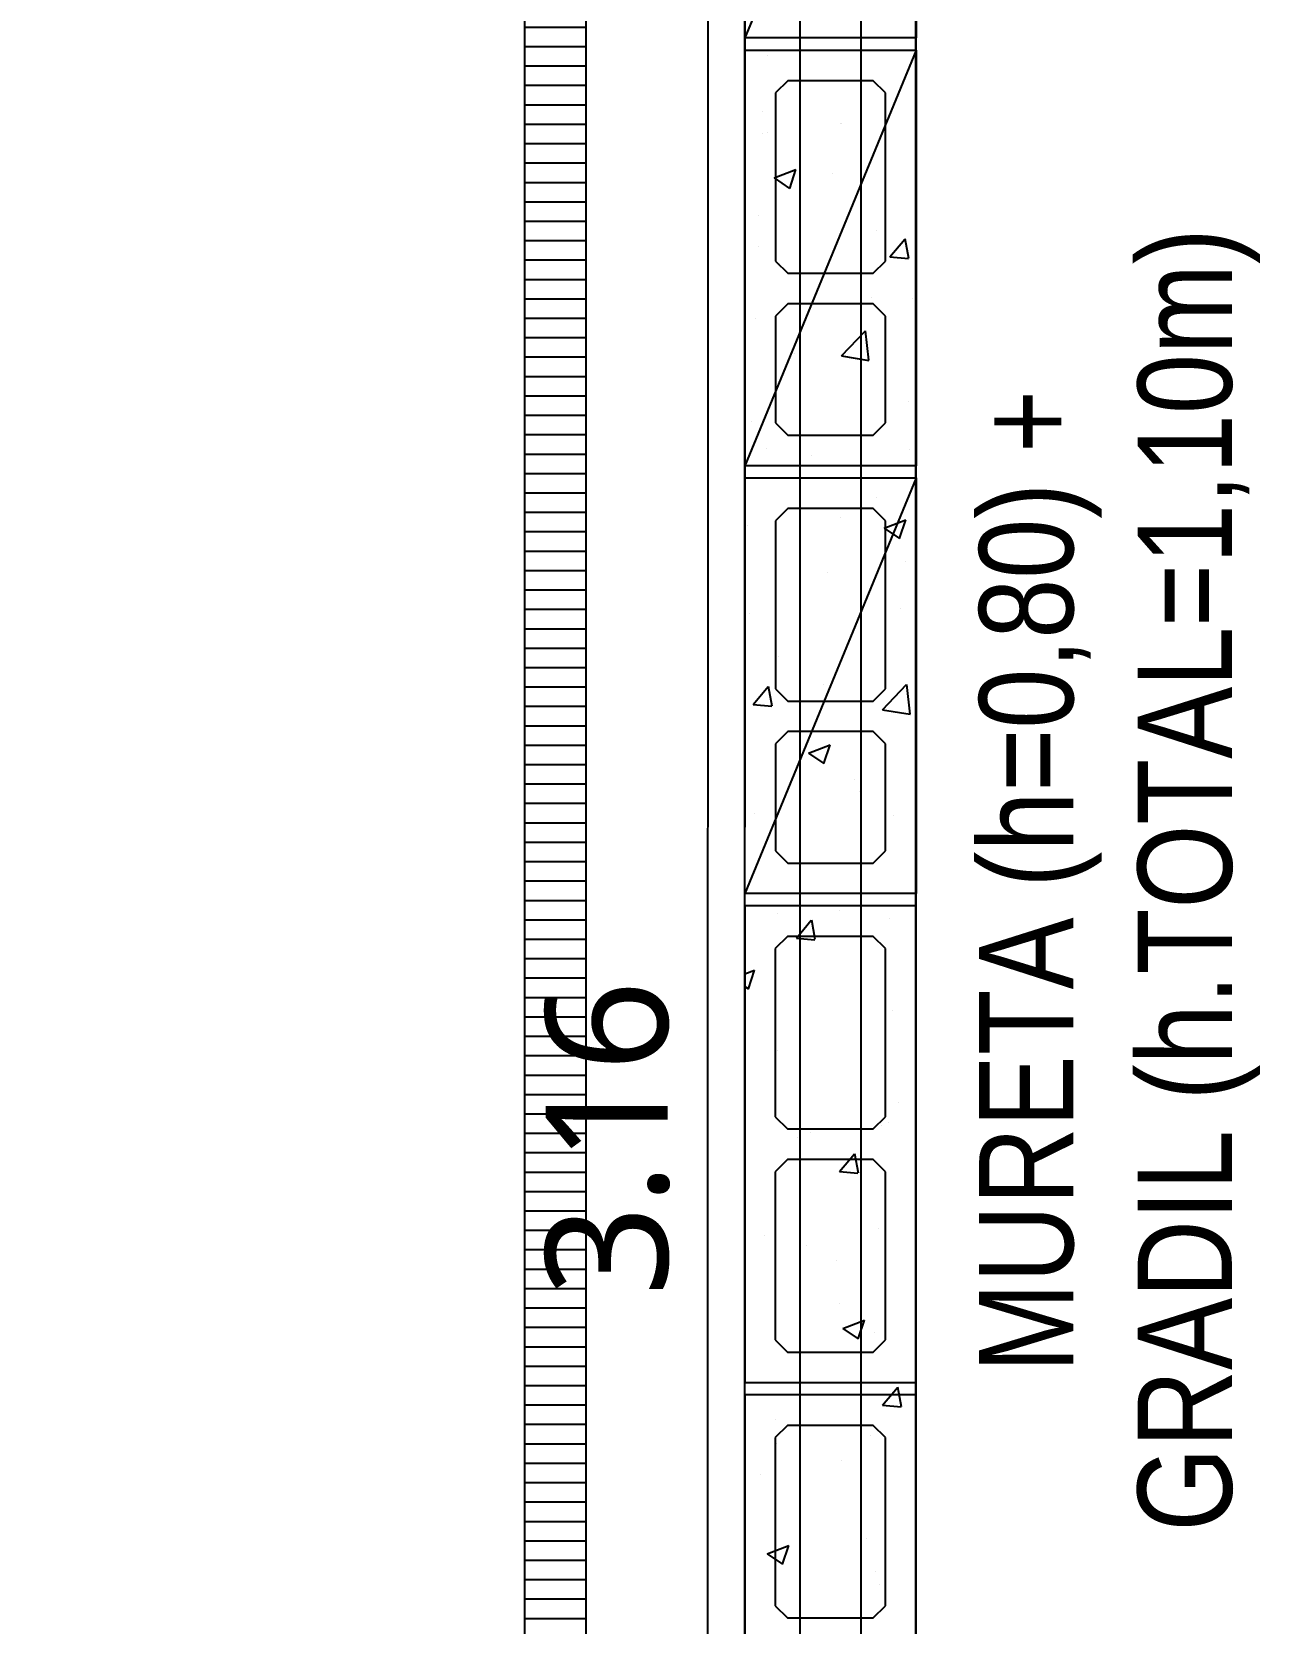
# Model space of a CAD drawing. Header units: millimetres. Extents: x -16.5 to 79.8, y -29.3 to 65.7.
# Drawn here: x 12.847 to 13.851, y -2.917 to -1.615 of the extents above; entities that cross this region are included whole.
import ezdxf

# ---------------------------------------------------------------- set-up
doc = ezdxf.new("R2010")
doc.units = ezdxf.units.MM
doc.header["$LTSCALE"] = 20
doc.linetypes.add('ESTILO_TQS_0005', pattern=[0.4, 0.3, -0.1])
doc.linetypes.add('HIDDEN', pattern=[0.375, 0.25, -0.125])
for name, color, linetype in [('ARQ-STA - COTAS_ALVENARIA', 1, 'Continuous'), ('ARQ-STA - GRADIL_TORRE', 2, 'Continuous'), ('ARQ-STA - GRADIL_TORRE_NOMENCLATURA', 2, 'Continuous'), ('ARQ-STA - REVESTIMENTOS', 4, 'Continuous'), ('ESTRUTURA - ARQ-STA - ALVENARIA_ESTRUTURAL', 5, 'Continuous'), ('ESTRUTURA - ARQ-STA - BLOCOS_ESTRUTURAIS', 250, 'Continuous'), ('ESTRUTURA - ARQ-STA - VIGAS', 4, 'HIDDEN'), ('HIDRÁULICA - ARQ-STA - HIDRÁULICA', 150, 'Continuous')]:
    doc.layers.add(name, color=color, linetype=linetype)
doc.styles.add('COTAS', font='segoeuil.ttf')
doc.styles.add('PADRÃO', font='ARIALN.TTF')

# ---------------------------------------------------------------- blocks, each defined once
blk = doc.blocks.new('HIDRÁULICA - VARANDAS_ATOS_MAIORES - RALO LINEAR')
at = {"layer": 'HIDRÁULICA - ARQ-STA - HIDRÁULICA'}
h = blk.add_hatch(dxfattribs=at)
h.set_pattern_fill('ANSI31', color=256, scale=0.005, angle=135)
h.set_pattern_definition([(180, (-23.525852, -2.405217), (0, -0.015875), [])])
h.paths.add_polyline_path([(-23.5259, 0.5948), (-23.4759, 0.5948), (-23.4759, -2.4052), (-23.5259, -2.4052)])
blk.add_lwpolyline([(-23.5259, 0.5948), (-23.4759, 0.5948), (-23.4759, -2.4052), (-23.5259, -2.4052)], close=True, dxfattribs=at)

msp = doc.modelspace()

# ---------------------------------------------------------------- linework, layer by layer
at = {"layer": 'ARQ-STA - GRADIL_TORRE'}
for p, q in [((13.4749, -1.27), (13.4748, -3.42)), ((13.5249, -1.27), (13.5248, -3.42))]:
    msp.add_line(p, q, dxfattribs=at)
at = {"layer": 'ARQ-STA - REVESTIMENTOS'}
msp.add_line((13.3998, -3.435), (13.3999, -0.9401), dxfattribs=at)
at = {"layer": 'ESTRUTURA - ARQ-STA - ALVENARIA_ESTRUTURAL', "color": 3}
for p, q in [((13.4299, -1.27), (13.4298, -3.42)), ((13.5698, -3.42), (13.5699, -1.27))]:
    msp.add_line(p, q, dxfattribs=at)
at = {"layer": 'ESTRUTURA - ARQ-STA - BLOCOS_ESTRUTURAIS', "linetype": 'Continuous'}
for p, q in [((13.57, -1.28), (13.43, -1.62)), ((13.57, -1.63), (13.43, -1.97)), ((13.57, -1.98), (13.43, -2.32))]:
    msp.add_line(p, q, dxfattribs=at)
for points in [[(13.57, -1.28), (13.57, -1.62), (13.43, -1.62), (13.43, -1.28), (13.57, -1.28)], [(13.57, -1.63), (13.57, -1.97), (13.43, -1.97), (13.43, -1.63), (13.57, -1.63)], [(13.57, -1.98), (13.57, -2.32), (13.43, -2.32), (13.43, -1.98), (13.57, -1.98)], [(13.4299, -2.33), (13.4299, -2.72), (13.5699, -2.72), (13.5699, -2.33), (13.4299, -2.33)], [(13.4299, -2.73), (13.4299, -3.12), (13.5699, -3.12), (13.5699, -2.73), (13.4299, -2.73)]]:
    msp.add_lwpolyline(points, dxfattribs=at)
at = {"layer": 'ESTRUTURA - ARQ-STA - BLOCOS_ESTRUTURAIS', "linetype": 'ESTILO_TQS_0005'}
for points in [[(13.535, -1.8125), (13.545, -1.8025), (13.545, -1.665), (13.535, -1.655), (13.465, -1.655), (13.455, -1.665), (13.455, -1.8025), (13.465, -1.8125), (13.535, -1.8125)], [(13.535, -1.945), (13.545, -1.935), (13.545, -1.8475), (13.535, -1.8375), (13.465, -1.8375), (13.455, -1.8475), (13.455, -1.935), (13.465, -1.945), (13.535, -1.945)], [(13.535, -2.1625), (13.545, -2.1525), (13.545, -2.015), (13.535, -2.005), (13.465, -2.005), (13.455, -2.015), (13.455, -2.1525), (13.465, -2.1625), (13.535, -2.1625)], [(13.535, -2.295), (13.545, -2.285), (13.545, -2.1975), (13.535, -2.1875), (13.465, -2.1875), (13.455, -2.1975), (13.455, -2.285), (13.465, -2.295), (13.535, -2.295)], [(13.4649, -2.355), (13.4549, -2.365), (13.4549, -2.5025), (13.4649, -2.5125), (13.5349, -2.5125), (13.5449, -2.5025), (13.5449, -2.365), (13.5349, -2.355), (13.4649, -2.355)], [(13.4649, -2.5375), (13.4549, -2.5475), (13.4549, -2.685), (13.4649, -2.695), (13.5349, -2.695), (13.5449, -2.685), (13.5449, -2.5475), (13.5349, -2.5375), (13.4649, -2.5375)], [(13.4649, -2.755), (13.4549, -2.765), (13.4549, -2.9025), (13.4649, -2.9125), (13.5349, -2.9125), (13.5449, -2.9025), (13.5449, -2.765), (13.5349, -2.755), (13.4649, -2.755)]]:
    msp.add_lwpolyline(points, dxfattribs=at)
at = {"layer": 'ESTRUTURA - ARQ-STA - VIGAS', "color": 74, "linetype": 'Continuous'}
for p, q in [((13.4485, -1.6346), (13.4485, -1.6346)), ((13.4446, -1.6803), (13.4446, -1.6803)), ((13.5083, -1.6901), (13.5083, -1.6901)), ((13.5093, -1.6904), (13.5093, -1.6904)), ((13.4447, -1.6985), (13.4447, -1.6985)), ((13.4485, -1.6972), (13.4485, -1.6972)), ((13.454, -1.7345), (13.4718, -1.7277)), ((13.4667, -1.7431), (13.4718, -1.7277)), ((13.502, -1.7313), (13.502, -1.7313)), ((13.454, -1.7345), (13.4666, -1.7431)), ((13.5698, -1.7486), (13.5698, -1.7486)), ((13.4415, -1.7649), (13.4415, -1.7649)), ((13.5377, -1.7776), (13.5377, -1.7776)), ((13.4415, -1.7903), (13.4415, -1.7903)), ((13.5485, -1.7992), (13.5608, -1.7846)), ((13.5641, -1.8004), (13.5611, -1.7845)), ((13.4582, -1.8047), (13.4582, -1.8047)), ((13.5485, -1.7992), (13.5637, -1.8005)), ((13.5336, -1.832), (13.5336, -1.832)), ((13.5667, -1.8332), (13.5667, -1.8332)), ((13.4384, -1.8494), (13.4384, -1.8494)), ((13.5089, -1.8801), (13.5287, -1.8595)), ((13.5315, -1.8836), (13.5287, -1.8595)), ((13.4708, -1.8778), (13.4708, -1.8778)), ((13.5089, -1.8802), (13.5315, -1.8838)), ((13.5636, -1.9177), (13.5636, -1.9177)), ((13.4353, -1.934), (13.4353, -1.934)), ((13.4477, -1.9562), (13.4477, -1.9562)), ((13.4841, -1.9618), (13.4841, -1.9618)), ((13.5644, -1.9569), (13.5644, -1.9569)), ((13.5376, -1.9959), (13.5376, -1.9959)), ((13.5605, -2.0023), (13.5605, -2.0023)), ((13.5086, -2.012), (13.5086, -2.012)), ((13.5438, -2.021), (13.5616, -2.0141)), ((13.5565, -2.0295), (13.5616, -2.0142)), ((13.4322, -2.0185), (13.4322, -2.0185)), ((13.5438, -2.021), (13.5565, -2.0295)), ((13.5612, -2.0487), (13.5612, -2.0487)), ((13.4976, -2.057), (13.4976, -2.057)), ((13.4336, -2.0909), (13.4336, -2.0909)), ((13.5574, -2.0868), (13.5574, -2.0868)), ((13.5691, -2.0966), (13.5691, -2.0966)), ((13.4575, -2.1263), (13.4575, -2.1263)), ((13.4308, -2.1572), (13.4308, -2.1572)), ((13.4368, -2.1653), (13.4491, -2.1507)), ((13.4524, -2.1666), (13.4494, -2.1507)), ((13.4944, -2.1489), (13.4944, -2.1489)), ((13.5425, -2.1696), (13.5623, -2.149)), ((13.5652, -2.1731), (13.5624, -2.149)), ((13.4368, -2.1653), (13.452, -2.1667)), ((13.5426, -2.1697), (13.5652, -2.1732)), ((13.5544, -2.1714), (13.5544, -2.1714)), ((13.482, -2.2052), (13.4998, -2.1983)), ((13.4947, -2.2137), (13.4998, -2.1983)), ((13.482, -2.2052), (13.4947, -2.2137)), ((13.5197, -2.2264), (13.5197, -2.2264)), ((13.5238, -2.2364), (13.5238, -2.2364)), ((13.4376, -2.2548), (13.4376, -2.2548)), ((13.5513, -2.256), (13.5513, -2.256)), ((13.447, -2.2779), (13.447, -2.2779)), ((13.4569, -2.3366), (13.4569, -2.3366)), ((13.4721, -2.3564), (13.4843, -2.3418)), ((13.4876, -2.3576), (13.4847, -2.3417)), ((13.5078, -2.3336), (13.5078, -2.3336)), ((13.5482, -2.3405), (13.5482, -2.3405)), ((13.4692, -2.3555), (13.4692, -2.3555)), ((13.4721, -2.3564), (13.4873, -2.3577)), ((13.4299, -2.3856), (13.438, -2.3825)), ((13.4329, -2.3979), (13.438, -2.3825)), ((13.4299, -2.3959), (13.4329, -2.3979)), ((13.5505, -2.4156), (13.5505, -2.4156)), ((13.5451, -2.4251), (13.5451, -2.4251)), ((13.4567, -2.448), (13.4567, -2.448)), ((13.5553, -2.4911), (13.5553, -2.4911)), ((13.542, -2.5096), (13.542, -2.5096)), ((13.5473, -2.5074), (13.5473, -2.5074)), ((13.4732, -2.5195), (13.4732, -2.5195)), ((13.4837, -2.5158), (13.4837, -2.5158)), ((13.5073, -2.5474), (13.5196, -2.5328)), ((13.5228, -2.5487), (13.5199, -2.5328)), ((13.5073, -2.5474), (13.5225, -2.5488)), ((13.4462, -2.5995), (13.4462, -2.5995)), ((13.5389, -2.5942), (13.5389, -2.5942)), ((13.4805, -2.6076), (13.4805, -2.6076)), ((13.5047, -2.6202), (13.5047, -2.6202)), ((13.5071, -2.6553), (13.5071, -2.6553)), ((13.51, -2.6758), (13.5278, -2.669)), ((13.51, -2.6758), (13.5227, -2.6843)), ((13.5227, -2.6843), (13.5278, -2.669)), ((13.5358, -2.6787), (13.5358, -2.6787)), ((13.5099, -2.6951), (13.5099, -2.6951)), ((13.5426, -2.7385), (13.5548, -2.7239)), ((13.5581, -2.7398), (13.5551, -2.7238)), ((13.5426, -2.7385), (13.5578, -2.7398)), ((13.4553, -2.75), (13.4553, -2.75)), ((13.456, -2.7696), (13.456, -2.7696)), ((13.5327, -2.7633), (13.5327, -2.7633)), ((13.5088, -2.7841), (13.5088, -2.7841)), ((13.443, -2.7953), (13.443, -2.7953)), ((13.5296, -2.8478), (13.5296, -2.8478)), ((13.4482, -2.86), (13.466, -2.8532)), ((13.4482, -2.86), (13.4609, -2.8685)), ((13.4609, -2.8685), (13.466, -2.8532)), ((13.5366, -2.8744), (13.5366, -2.8744)), ((13.5403, -2.8848), (13.5403, -2.8848))]:
    msp.add_line(p, q, dxfattribs=at)
at = {"layer": 'ESTRUTURA - ARQ-STA - VIGAS', "color": 1}
for points in [[(13.4299, -0.07), (13.5699, -0.07), (13.5699, -4.13), (13.5699, -4.27), (10.7799, -4.27), (10.7799, -3.93), (10.9199, -3.93), (10.9199, -4.13), (13.4299, -4.13), (13.4299, -0.07), (13.5699, -0.07)], [(13.4299, -0.07), (10.9199, -0.07), (10.9199, -4.13), (13.4299, -4.13), (13.4299, -0.07)]]:
    msp.add_lwpolyline(points, dxfattribs=at)

# ---------------------------------------------------------------- block references
at = {"layer": 'HIDRÁULICA - ARQ-STA - HIDRÁULICA', "rotation": 180}
msp.add_blockref('HIDRÁULICA - VARANDAS_ATOS_MAIORES - RALO LINEAR', (-10.2259, -3.4253), dxfattribs=at)

# ---------------------------------------------------------------- texts
at = {"layer": 'ARQ-STA - COTAS_ALVENARIA', "color": 1, "insert": (13.3179, -2.5201), "char_height": 0.1, "attachment_point": 5, "rotation": 90, "style": 'COTAS'}
msp.add_mtext('3.16', dxfattribs=at)
at = {"layer": 'ARQ-STA - GRADIL_TORRE_NOMENCLATURA', "color": 1, "style": 'PADRÃO'}
for s, p in [('GRADIL (h.TOTAL=1,10m)', (13.8283, -2.8419)), ('MURETA (h=0,80) +', (13.6986, -2.7118))]:
    msp.add_text(s, height=0.077, rotation=90, dxfattribs=at).set_placement(p)

doc.saveas('drawing.dxf')
